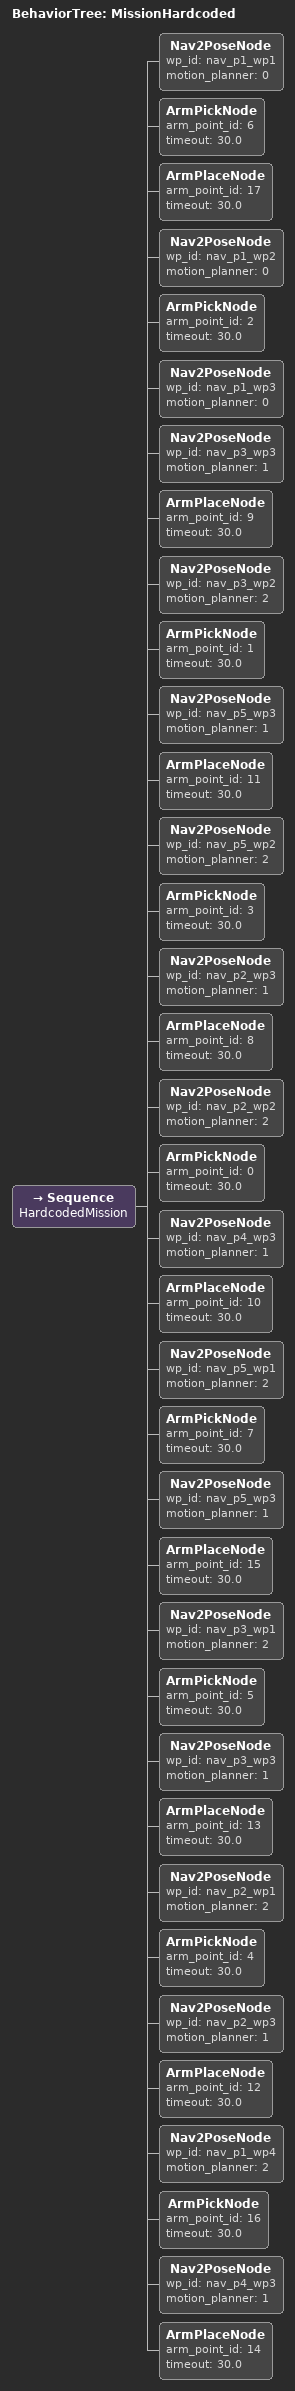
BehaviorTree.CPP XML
<?xml version="1.0" encoding="UTF-8"?>
<root BTCPP_format="4">
  <BehaviorTree ID="MissionHardcoded">
    <Sequence name="HardcodedMission">

      <!-- Fixed block before first place: nav_p1_wp1, pick, place -->
      <Nav2PoseNode wp_id="nav_p1_wp1" motion_planner="0"/>
      <ArmPickNode arm_point_id="6" timeout="30.0"/>
      <ArmPlaceNode arm_point_id="17" timeout="30.0"/>

      <!-- Fixed intermediate waypoints after first pick (nav_p1_wp2, nav_p1_wp3) -->
      <Nav2PoseNode wp_id="nav_p1_wp2" motion_planner="0"/>
      <ArmPickNode arm_point_id="2" timeout="30.0"/>

      <Nav2PoseNode wp_id="nav_p1_wp3" motion_planner="0"/>

      <!-- step 1: path=3 wp=3 state=3 (place) target_id=1 motion_planner=1 zone=edge arm_point_id=9 -->
      <Nav2PoseNode wp_id="nav_p3_wp3" motion_planner="1"/>
      <ArmPlaceNode arm_point_id="9" timeout="30.0"/>

      <!-- step 2: path=3 wp=2 state=2 (pick) target_id=1 motion_planner=2 zone=edge arm_point_id=1 -->
      <Nav2PoseNode wp_id="nav_p3_wp2" motion_planner="2"/>
      <ArmPickNode arm_point_id="1" timeout="30.0"/>

      <!-- step 3: path=5 wp=3 state=3 (place) target_id=3 motion_planner=1 zone=edge arm_point_id=11 -->
      <Nav2PoseNode wp_id="nav_p5_wp3" motion_planner="1"/>
      <ArmPlaceNode arm_point_id="11" timeout="30.0"/>

      <!-- step 4: path=5 wp=2 state=2 (pick) target_id=3 motion_planner=2 zone=edge arm_point_id=3 -->
      <Nav2PoseNode wp_id="nav_p5_wp2" motion_planner="2"/>
      <ArmPickNode arm_point_id="3" timeout="30.0"/>

      <!-- step 5: path=2 wp=3 state=3 (place) target_id=0 motion_planner=1 zone=edge arm_point_id=8 -->
      <Nav2PoseNode wp_id="nav_p2_wp3" motion_planner="1"/>
      <ArmPlaceNode arm_point_id="8" timeout="30.0"/>

      <!-- step 6: path=2 wp=2 state=2 (pick) target_id=0 motion_planner=2 zone=edge arm_point_id=0 -->
      <Nav2PoseNode wp_id="nav_p2_wp2" motion_planner="2"/>
      <ArmPickNode arm_point_id="0" timeout="30.0"/>

      <!-- step 7: path=4 wp=3 state=3 (place) target_id=2 motion_planner=1 zone=edge arm_point_id=10 -->
      <Nav2PoseNode wp_id="nav_p4_wp3" motion_planner="1"/>
      <ArmPlaceNode arm_point_id="10" timeout="30.0"/>

      <!-- step 8: path=5 wp=1 state=2 (pick) target_id=7 motion_planner=2 zone=edge arm_point_id=7 -->
      <Nav2PoseNode wp_id="nav_p5_wp1" motion_planner="2"/>
      <ArmPickNode arm_point_id="7" timeout="30.0"/>

      <!-- step 9: path=5 wp=3 state=3 (place) target_id=7 motion_planner=1 zone=edge arm_point_id=15 -->
      <Nav2PoseNode wp_id="nav_p5_wp3" motion_planner="1"/>
      <ArmPlaceNode arm_point_id="15" timeout="30.0"/>

      <!-- step 10: path=3 wp=1 state=2 (pick) target_id=5 motion_planner=2 zone=edge arm_point_id=5 -->
      <Nav2PoseNode wp_id="nav_p3_wp1" motion_planner="2"/>
      <ArmPickNode arm_point_id="5" timeout="30.0"/>

      <!-- step 11: path=3 wp=3 state=3 (place) target_id=5 motion_planner=1 zone=edge arm_point_id=13 -->
      <Nav2PoseNode wp_id="nav_p3_wp3" motion_planner="1"/>
      <ArmPlaceNode arm_point_id="13" timeout="30.0"/>

      <!-- step 12: path=2 wp=1 state=2 (pick) target_id=4 motion_planner=2 zone=edge arm_point_id=4 -->
      <Nav2PoseNode wp_id="nav_p2_wp1" motion_planner="2"/>
      <ArmPickNode arm_point_id="4" timeout="30.0"/>

      <!-- step 13: path=2 wp=3 state=3 (place) target_id=4 motion_planner=1 zone=edge arm_point_id=12 -->
      <Nav2PoseNode wp_id="nav_p2_wp3" motion_planner="1"/>
      <ArmPlaceNode arm_point_id="12" timeout="30.0"/>

      <!-- Fixed block before last place: nav_p1_wp4, pick -->
      <Nav2PoseNode wp_id="nav_p1_wp4" motion_planner="2"/>
      <ArmPickNode arm_point_id="16" timeout="30.0"/>

      <!-- step 14: path=4 wp=3 state=3 (place) target_id=6 motion_planner=1 zone=edge arm_point_id=14 -->
      <Nav2PoseNode wp_id="nav_p4_wp3" motion_planner="1"/>
      <ArmPlaceNode arm_point_id="14" timeout="30.0"/>

    </Sequence>
  </BehaviorTree>
</root>
